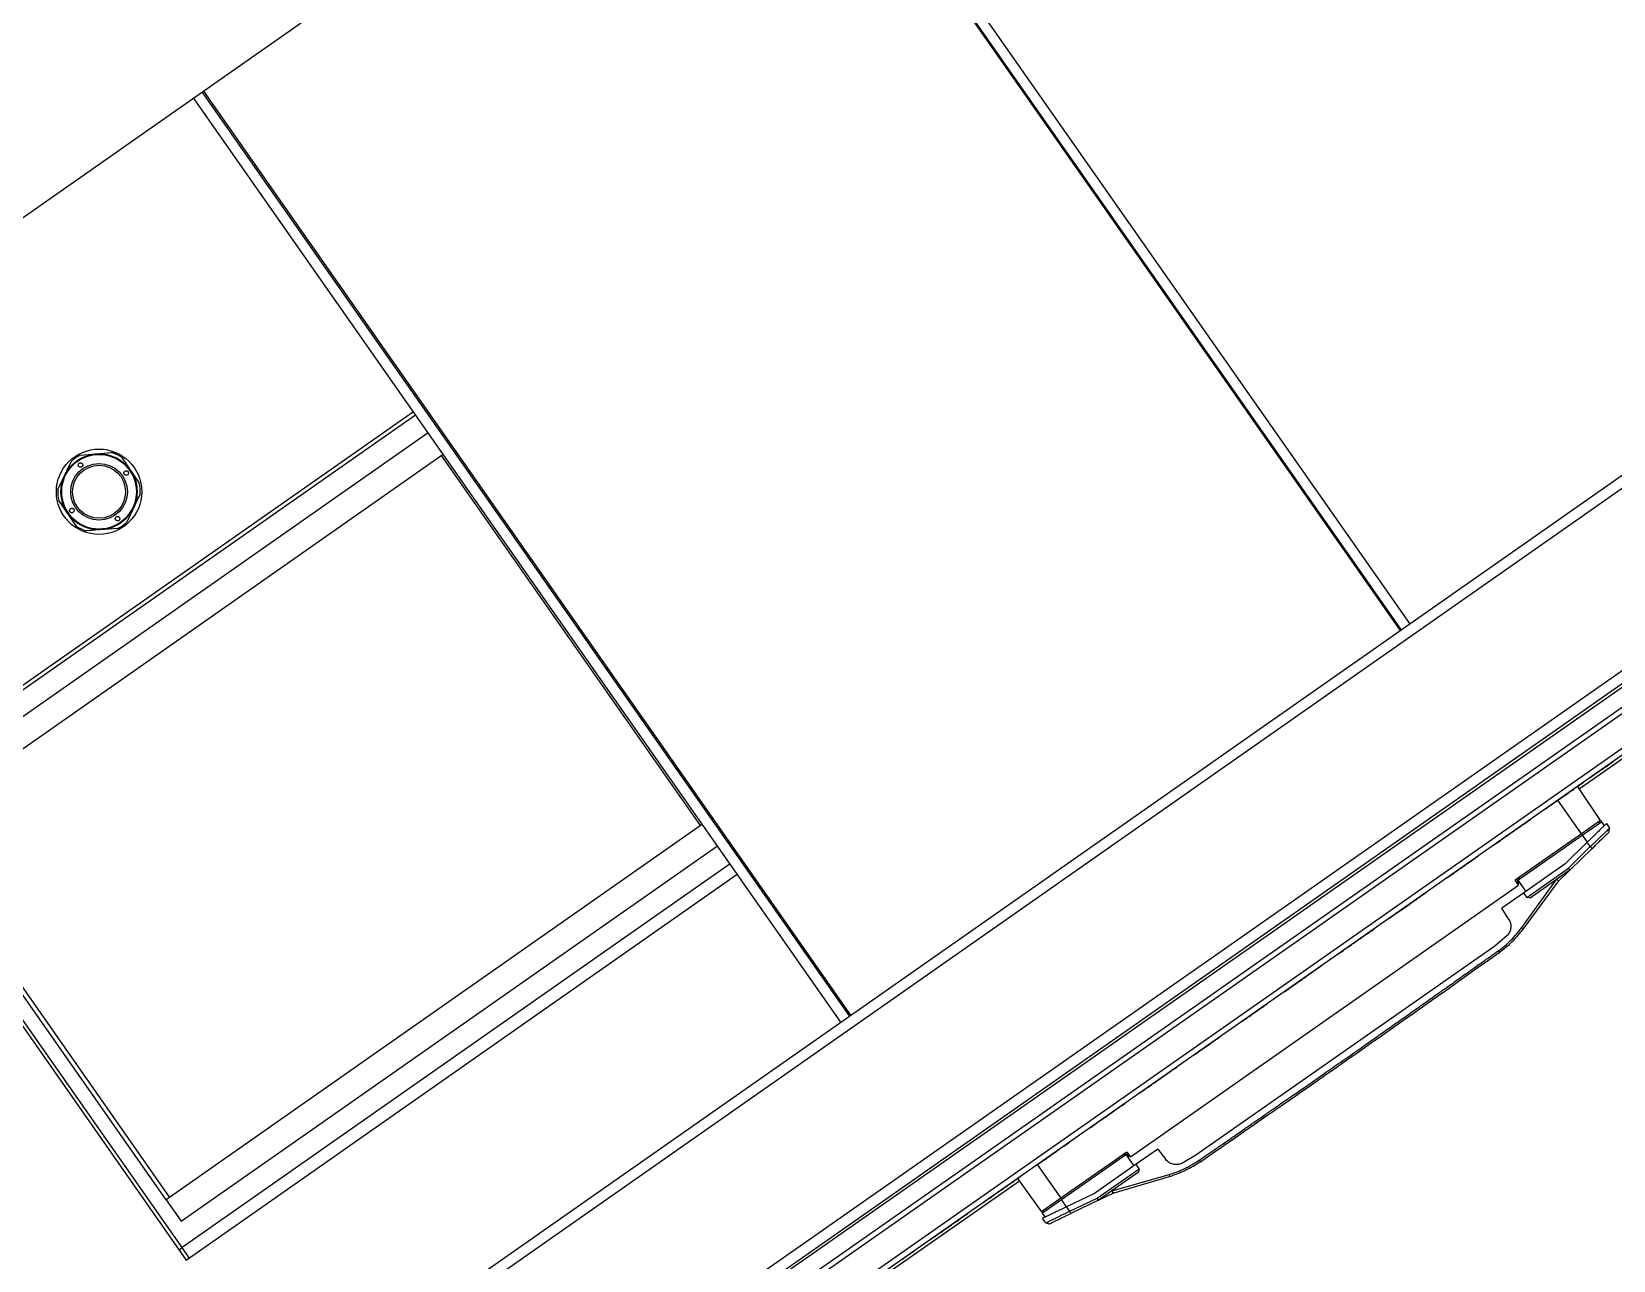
# Model space of a CAD drawing. Header units: millimetres. Extents: x 152904052 to 153933663, y 538271515 to 539240469.
# Drawn here: x 153353536 to 153354139, y 538946543 to 538947011 of the extents above; entities that cross this region are included whole.
import ezdxf

# ---------------------------------------------------------------- set-up
doc = ezdxf.new("R2010")
doc.units = ezdxf.units.MM
doc.layers.add('POWR', color=5, linetype='Continuous')

msp = doc.modelspace()

# ---------------------------------------------------------------- linework, layer by layer
at = {"layer": 'POWR', "color": 7}
for p, q in [((153353507.84, 538946393.29), (153355303.42, 538947650.57)), ((153353557.62, 538946358.81), (153355318.79, 538947592)), ((153353559.97, 538946355.45), (153355321.15, 538947588.64)), ((153353289.38, 538946769.78), (153354133.93, 538947361.14)), ((153354061.07, 538946785.68), (153353814.67, 538947137.59)), ((153353810.98, 538947135), (153354057.39, 538946783.1)), ((153354057.8, 538946783.38), (153353811.39, 538947135.29)), ((153353534.97, 538946417.3), (153354384.11, 538947011.87)), ((153353847.69, 538946636.26), (153353601.28, 538946988.17)), ((153353601.69, 538946988.46), (153353848.09, 538946636.55)), ((153353844.41, 538946633.97), (153353598, 538946985.87)), ((153353548.38, 538946338.36), (153354440.1, 538946962.75)), ((153353549.53, 538946336.73), (153354441.25, 538946961.11)), ((153354449.71, 538946953.74), (153353553.56, 538946326.24)), ((153354449.2, 538946950.81), (153353556.49, 538946325.73)), ((153354414.62, 538946952.42), (153353564.75, 538946357.33)), ((153354357.85, 538946885.31), (153354125.58, 538946722.68)), ((153353681.68, 538946866.36), (153353471.86, 538946719.44)), ((153353473.81, 538946719.1), (153353682.49, 538946865.21)), ((153353687.31, 538946858.33), (153353483.13, 538946715.37)), ((153353488.87, 538946707.18), (153353693.04, 538946850.14)), ((153353554.84, 538946849.85), (153353566.76, 538946850.81)), ((153353570.51, 538946849.04), (153353577.3, 538946839.19)), ((153353791, 538946708.76), (153353692.35, 538946849.65)), ((153353546.3, 538946836.7), (153353551.43, 538946847.5)), ((153353553.43, 538946822.73), (153353546.64, 538946832.57)), ((153353577.63, 538946835.06), (153353572.5, 538946824.26)), ((153353569.09, 538946821.91), (153353557.17, 538946820.95)), ((153354130.33, 538946727.42), (153354128.72, 538946726.29)), ((153354130.47, 538946727.52), (153354130.42, 538946727.6)), ((153354132.64, 538946729.03), (153354132.58, 538946729.11)), ((153354122.17, 538946721.7), (153354122.11, 538946721.78)), ((153354123.86, 538946722.89), (153354123.8, 538946722.97)), ((153354124.83, 538946723.56), (153354124.77, 538946723.64)), ((153354133.63, 538946710.73), (153354124.88, 538946723.72)), ((153354125.93, 538946724.33), (153354125.87, 538946724.42)), ((153354128.72, 538946726.29), (153354128.67, 538946726.37)), ((153353471.86, 538946719.44), (153353595.18, 538946543.32)), ((153353593.57, 538946548.06), (153353473.81, 538946719.1)), ((153354112.75, 538946715.1), (153354112.69, 538946715.19)), ((153354113.85, 538946715.88), (153354113.8, 538946715.96)), ((153354114.96, 538946716.65), (153354114.9, 538946716.73)), ((153354115.92, 538946717.33), (153354115.87, 538946717.41)), ((153354126.36, 538946705.64), (153354117.38, 538946718.47)), ((153354117.62, 538946718.51), (153354117.56, 538946718.6)), ((153354119.89, 538946720.11), (153354119.83, 538946720.19)), ((153353791.7, 538946709.25), (153353587.52, 538946566.28)), ((153354107.15, 538946711.18), (153354107.09, 538946711.26)), ((153354133.63, 538946710.73), (153354126.36, 538946705.64)), ((153354126.7, 538946705.15), (153354133.97, 538946710.24)), ((153354133.31, 538946709.78), (153354132.95, 538946710.26)), ((153354133.62, 538946710.73), (153354133.97, 538946710.24)), ((153354133.97, 538946710.24), (153354135.07, 538946708.71)), ((153354135.95, 538946709.57), (153354137.13, 538946707.76)), ((153353587.52, 538946566.28), (153353488.87, 538946707.18)), ((153353490.18, 538946708.1), (153353588.83, 538946567.2)), ((153354100.01, 538946706.18), (153354099.95, 538946706.26)), ((153354101.06, 538946706.92), (153354101, 538946707)), ((153354126.36, 538946705.64), (153354101.2, 538946688.02)), ((153354102.28, 538946707.77), (153354102.22, 538946707.85)), ((153354102.22, 538946688.01), (153354126.7, 538946705.15)), ((153354103.97, 538946708.96), (153354103.92, 538946709.04)), ((153354126.36, 538946705.64), (153354126.7, 538946705.15)), ((153354126.7, 538946705.15), (153354128.62, 538946702.41)), ((153354137.01, 538946706.41), (153354137.13, 538946707.76)), ((153354137.13, 538946707.76), (153354137.14, 538946707.77)), ((153353593.26, 538946558.09), (153353797.43, 538946701.06)), ((153354087.26, 538946697.26), (153354087.2, 538946697.34)), ((153354092.86, 538946701.18), (153354092.8, 538946701.26)), ((153354128.62, 538946702.41), (153354120.18, 538946694.18)), ((153354121.5, 538946692.59), (153354129.78, 538946700.75)), ((153354130.48, 538946700.04), (153354122.1, 538946691.86)), ((153354129.78, 538946700.75), (153354128.62, 538946702.41)), ((153354129.78, 538946700.75), (153354130.48, 538946700.04)), ((153353802.25, 538946694.17), (153353593.57, 538946548.06)), ((153354079.06, 538946691.52), (153354079, 538946691.6)), ((153354080.12, 538946692.26), (153354080.06, 538946692.34)), ((153354081.17, 538946693), (153354081.12, 538946693.08)), ((153354085.14, 538946695.77), (153354085.08, 538946695.85)), ((153354120.18, 538946694.18), (153354104.31, 538946683.07)), ((153354105.54, 538946681.41), (153354121.5, 538946692.59)), ((153354122.1, 538946691.86), (153354106.84, 538946681.18)), ((153354117.44, 538946687.31), (153354122.1, 538946691.86)), ((153354122.1, 538946691.86), (153354121.5, 538946692.59)), ((153353595.18, 538946543.32), (153353805, 538946690.24)), ((153353954.68, 538946582.57), (153354102.47, 538946686.06)), ((153354075.27, 538946688.86), (153354075.21, 538946688.94)), ((153354076.23, 538946689.54), (153354076.18, 538946689.62)), ((153354102.47, 538946686.06), (153354101.2, 538946688.02)), ((153354101.88, 538946687.89), (153354102.47, 538946688.3)), ((153354102.61, 538946686.76), (153354101.88, 538946687.89)), ((153354101.94, 538946687.81), (153354102.22, 538946688.01)), ((153354102.47, 538946688.3), (153354102.2, 538946688.72)), ((153354102.2, 538946686.48), (153354102.61, 538946686.76)), ((153354102.22, 538946688.01), (153354105.18, 538946683.68)), ((153354102.55, 538946688.97), (153354102.88, 538946688.47)), ((153354103.71, 538946669.97), (153354116.96, 538946688.27)), ((153354104.33, 538946669.51), (153354117.46, 538946687.25)), ((153354117.46, 538946687.83), (153354117.1, 538946688.36)), ((153354064.11, 538946681.05), (153354064.05, 538946681.13)), ((153354067.37, 538946683.33), (153354067.32, 538946683.41)), ((153354104.31, 538946683.07), (153354096.11, 538946677.33)), ((153354104.31, 538946683.07), (153354105.54, 538946681.41)), ((153354105.55, 538946681.41), (153354105.54, 538946681.41)), ((153354106.84, 538946681.18), (153354105.55, 538946681.41)), ((153354053.09, 538946673.33), (153354053.03, 538946673.41)), ((153354054.24, 538946674.14), (153354054.18, 538946674.22)), ((153354059.18, 538946677.59), (153354059.12, 538946677.67)), ((153354059.46, 538946677.79), (153354060.23, 538946678.33)), ((153354098.78, 538946673.05), (153354096.11, 538946677.33)), ((153354044.31, 538946667.19), (153354044.26, 538946667.27)), ((153354047.49, 538946669.41), (153354047.43, 538946669.49)), ((153354103.71, 538946669.97), (153354104.33, 538946669.51)), ((153354093.36, 538946662.9), (153353979.57, 538946583.23)), ((153354036.38, 538946661.63), (153354036.32, 538946661.71)), ((153354038.07, 538946662.81), (153354038.01, 538946662.9)), ((153354039.29, 538946663.67), (153354039.23, 538946663.75)), ((153354040.34, 538946664.41), (153354040.29, 538946664.49)), ((153354041.4, 538946665.15), (153354041.34, 538946665.23)), ((153354098.06, 538946666.85), (153354093.36, 538946662.9)), ((153354094.68, 538946661.02), (153354095.08, 538946660.45)), ((153354027.6, 538946655.48), (153354027.54, 538946655.56)), ((153354033.2, 538946659.4), (153354033.14, 538946659.49)), ((153354018.18, 538946648.89), (153354018.13, 538946648.97)), ((153354020.46, 538946650.48), (153354020.4, 538946650.56)), ((153354022.73, 538946652.07), (153354022.67, 538946652.15)), ((153354024.43, 538946653.26), (153354024.37, 538946653.34)), ((153354015.52, 538946647.03), (153354015.46, 538946647.11)), ((153354016.49, 538946647.7), (153354016.43, 538946647.78)), ((153354000.89, 538946636.78), (153354000.83, 538946636.86)), ((153354001.95, 538946637.52), (153354001.89, 538946637.6)), ((153354002.46, 538946637.88), (153354002.41, 538946637.96)), ((153354003.52, 538946638.62), (153354003.46, 538946638.7)), ((153354004.58, 538946639.36), (153354004.52, 538946639.44)), ((153354005.92, 538946640.3), (153354005.86, 538946640.38)), ((153354006.88, 538946640.98), (153354006.83, 538946641.06)), ((153353997.98, 538946634.74), (153353997.92, 538946634.82)), ((153353999.68, 538946635.93), (153353999.62, 538946636.01)), ((153353983.7, 538946624.74), (153353983.93, 538946624.9)), ((153353984.47, 538946625.28), (153353984.41, 538946625.36)), ((153353982.36, 538946623.8), (153353982.3, 538946623.89)), ((153353983.41, 538946624.54), (153353983.36, 538946624.62)), ((153353967.69, 538946613.53), (153353967.64, 538946613.62)), ((153353970.36, 538946615.4), (153353970.3, 538946615.48)), ((153353971.46, 538946616.17), (153353971.4, 538946616.25)), ((153353972.56, 538946616.94), (153353972.51, 538946617.03)), ((153353958.28, 538946606.94), (153353958.22, 538946607.02)), ((153353959.38, 538946607.71), (153353959.32, 538946607.8)), ((153353960.48, 538946608.49), (153353960.43, 538946608.57)), ((153353965.42, 538946611.94), (153353965.36, 538946612.03)), ((153353949.5, 538946600.8), (153353949.44, 538946600.88)), ((153353950.47, 538946601.47), (153353950.41, 538946601.56)), ((153353941.56, 538946595.24), (153353941.51, 538946595.32)), ((153353944.48, 538946597.28), (153353944.42, 538946597.36)), ((153353947.81, 538946599.61), (153353947.75, 538946599.69)), ((153353924.59, 538946583.35), (153353924.53, 538946583.44)), ((153353925.65, 538946584.09), (153353925.59, 538946584.18)), ((153353927.66, 538946585.5), (153353927.6, 538946585.59)), ((153353953.27, 538946584.44), (153353928.12, 538946566.84)), ((153353928.47, 538946566.34), (153353952.92, 538946583.46)), ((153353951.91, 538946583.49), (153353952.27, 538946583.01)), ((153353952.27, 538946583.75), (153353952.58, 538946583.35)), ((153353952.58, 538946583.35), (153353953.16, 538946583.76)), ((153353952.92, 538946583.46), (153353953.23, 538946583.68)), ((153353952.92, 538946583.46), (153353955.98, 538946579.2)), ((153353953.16, 538946583.76), (153353953.97, 538946582.69)), ((153353953.27, 538946584.44), (153353954.68, 538946582.57)), ((153353953.97, 538946582.69), (153353954.38, 538946582.97)), ((153353965.05, 538946585.56), (153353956.86, 538946579.82)), ((153353965.05, 538946585.56), (153353968.15, 538946581.59)), ((153353979.57, 538946583.23), (153353974.23, 538946580.15)), ((153353918.5, 538946579.09), (153353918.45, 538946579.17)), ((153353919.14, 538946579.66), (153353928.12, 538946566.84)), ((153353923.12, 538946582.32), (153353923.06, 538946582.4)), ((153353956.86, 538946579.82), (153353941.01, 538946568.72)), ((153353942.05, 538946566.93), (153353957.99, 538946578.09)), ((153353957.76, 538946576.79), (153353942.53, 538946566.12)), ((153353957.99, 538946578.09), (153353956.86, 538946579.82)), ((153353957.99, 538946578.09), (153353957.76, 538946576.79)), ((153353980.89, 538946581.35), (153353981.29, 538946580.77)), ((153353912.38, 538946573.4), (153353850.62, 538946530.15)), ((153353907.95, 538946571.7), (153353907.89, 538946571.78)), ((153353910.79, 538946573.69), (153353910.73, 538946573.77)), ((153353911.65, 538946574.41), (153353920.85, 538946561.74)), ((153353947.66, 538946569.72), (153353969.39, 538946575.92)), ((153353948.45, 538946568.91), (153353969.61, 538946575.18)), ((153353969.39, 538946575.92), (153353969.61, 538946575.18)), ((153353587.52, 538946566.28), (153353593.26, 538946558.09)), ((153353898.62, 538946565.17), (153353898.56, 538946565.25)), ((153353900.73, 538946566.65), (153353900.67, 538946566.73)), ((153353902.33, 538946567.77), (153353902.27, 538946567.85)), ((153353903.56, 538946568.63), (153353903.51, 538946568.71)), ((153353904.62, 538946569.37), (153353904.56, 538946569.45)), ((153353905.68, 538946570.11), (153353905.62, 538946570.19)), ((153353928.12, 538946566.84), (153353920.85, 538946561.74)), ((153353921.2, 538946561.25), (153353928.47, 538946566.34)), ((153353928.47, 538946566.34), (153353928.12, 538946566.84)), ((153353930.38, 538946563.61), (153353928.47, 538946566.34)), ((153353941.01, 538946568.72), (153353930.38, 538946563.61)), ((153353931.55, 538946561.94), (153353942.05, 538946566.93)), ((153353942.53, 538946566.12), (153353931.98, 538946561.05)), ((153353942.53, 538946566.12), (153353942.05, 538946566.93)), ((153353942.53, 538946566.12), (153353948.4, 538946568.95)), ((153353947.53, 538946569.63), (153353947.9, 538946569.1)), ((153353893.02, 538946561.25), (153353892.96, 538946561.33)), ((153353921.2, 538946561.25), (153353920.86, 538946561.75)), ((153353922.45, 538946557.44), (153353921.15, 538946559.16)), ((153353922.26, 538946559.7), (153353921.2, 538946561.25)), ((153353921.53, 538946562.22), (153353921.86, 538946561.71)), ((153353931.55, 538946561.94), (153353930.38, 538946563.61)), ((153353931.98, 538946561.05), (153353931.55, 538946561.94)), ((153353885.87, 538946556.24), (153353885.81, 538946556.33)), ((153353922.44, 538946557.44), (153353923.76, 538946557.09)), ((153353592.42, 538946547.25), (153353593.57, 538946548.06)), ((153353596.32, 538946544.12), (153353593.57, 538946548.06)), ((153353872.02, 538946546.55), (153353871.97, 538946546.63)), ((153353878.73, 538946551.24), (153353878.67, 538946551.32)), ((153353870.92, 538946545.77), (153353870.86, 538946545.86))]:
    msp.add_line(p, q, dxfattribs=at)
for radius in [16.25, 14.5, 14.21, 10.79, 10.09]:
    msp.add_circle((153353561.97, 538946835.88), radius, dxfattribs=at)
for start, end in [(117.0092, 132.18946), (57.0092, 72.18946), (177.00919, 192.18945), (357.00919, 12.18945), (297.0092, 312.18946), (237.0092, 252.18946)]:
    msp.add_arc((153353561.97, 538946835.88), 15.68, start, end, dxfattribs=at)
for points, knots in [([(153353554.93, 538946845.24), (153353555, 538946845.25), (153353555.15, 538946845.26), (153353555.37, 538946845.37), (153353555.54, 538946845.51), (153353555.68, 538946845.7), (153353555.78, 538946845.94), (153353555.79, 538946846.26), (153353555.66, 538946846.58), (153353555.39, 538946846.82), (153353555.09, 538946846.94), (153353554.82, 538946846.96), (153353554.58, 538946846.9), (153353554.39, 538946846.79), (153353554.24, 538946846.63), (153353554.13, 538946846.44), (153353554.06, 538946846.16), (153353554.09, 538946845.83), (153353554.26, 538946845.51), (153353554.54, 538946845.28), (153353554.81, 538946845.25), (153353554.93, 538946845.24)], [0, 0, 0, 0, 0.037655, 0.075529, 0.109622, 0.142408, 0.18759, 0.24856, 0.329431, 0.41155, 0.474655, 0.51947, 0.554483, 0.589706, 0.620506, 0.652427, 0.702904, 0.774298, 0.847915, 0.935622, 1, 1, 1, 1]), ([(153353571.93, 538946842.24), (153353572.02, 538946842.2), (153353572.23, 538946842.12), (153353572.57, 538946842.16), (153353572.9, 538946842.34), (153353573.11, 538946842.65), (153353573.19, 538946842.97), (153353573.17, 538946843.22), (153353573.09, 538946843.44), (153353572.96, 538946843.61), (153353572.79, 538946843.76), (153353572.55, 538946843.86), (153353572.22, 538946843.89), (153353571.87, 538946843.79), (153353571.59, 538946843.56), (153353571.45, 538946843.27), (153353571.43, 538946842.99), (153353571.48, 538946842.74), (153353571.6, 538946842.52), (153353571.75, 538946842.34), (153353571.87, 538946842.27), (153353571.93, 538946842.24)], [0, 0, 0, 0, 0.05223, 0.119215, 0.204465, 0.290365, 0.343284, 0.383581, 0.41619, 0.448914, 0.479354, 0.521401, 0.580352, 0.661164, 0.743398, 0.808383, 0.85627, 0.894279, 0.932508, 0.965841, 1, 1, 1, 1]), ([(153353551.27, 538946827.95), (153353551.39, 538946827.92), (153353551.66, 538946827.85), (153353552.02, 538946827.95), (153353552.31, 538946828.16), (153353552.47, 538946828.45), (153353552.51, 538946828.73), (153353552.46, 538946828.99), (153353552.35, 538946829.22), (153353552.2, 538946829.4), (153353552.01, 538946829.54), (153353551.75, 538946829.63), (153353551.43, 538946829.62), (153353551.1, 538946829.47), (153353550.86, 538946829.19), (153353550.76, 538946828.88), (153353550.75, 538946828.61), (153353550.82, 538946828.38), (153353550.94, 538946828.19), (153353551.09, 538946828.04), (153353551.21, 538946827.98), (153353551.27, 538946827.95)], [0, 0, 0, 0, 0.067266, 0.145648, 0.22596, 0.294547, 0.344366, 0.383525, 0.422939, 0.456712, 0.489705, 0.536113, 0.598963, 0.681449, 0.764993, 0.824624, 0.867907, 0.902042, 0.936356, 0.966948, 1, 1, 1, 1]), ([(153353569.16, 538946824.82), (153353569.23, 538946824.84), (153353569.36, 538946824.87), (153353569.55, 538946824.98), (153353569.69, 538946825.13), (153353569.81, 538946825.32), (153353569.88, 538946825.6), (153353569.84, 538946825.93), (153353569.68, 538946826.25), (153353569.41, 538946826.46), (153353569.1, 538946826.53), (153353568.85, 538946826.51), (153353568.63, 538946826.43), (153353568.44, 538946826.3), (153353568.3, 538946826.14), (153353568.18, 538946825.93), (153353568.13, 538946825.65), (153353568.2, 538946825.33), (153353568.41, 538946825.03), (153353568.71, 538946824.85), (153353568.99, 538946824.8), (153353569.13, 538946824.82), (153353569.16, 538946824.82)], [0, 0, 0, 0, 0.032752, 0.06566, 0.096359, 0.128239, 0.178564, 0.249759, 0.323184, 0.410832, 0.464034, 0.505856, 0.540618, 0.575489, 0.608047, 0.643003, 0.696435, 0.769015, 0.843405, 0.93108, 0.98189, 1, 1, 1, 1]), ([(153354132.35, 538946728.83), (153354132.32, 538946728.8), (153354131.62, 538946728.32), (153354131.03, 538946727.91), (153354130.47, 538946727.52)], [0, 0, 0, 0, 0.048777, 1, 1, 1, 1]), ([(153354132.64, 538946729.03), (153354132.7, 538946729.08), (153354132.83, 538946729.17), (153354133.79, 538946729.83), (153354135.18, 538946730.81), (153354136.52, 538946731.75), (153354137.23, 538946732.25)], [0, 0, 0, 0, 0.237578, 0.480312, 0.725416, 1, 1, 1, 1]), ([(153354137.52, 538946732.45), (153354137.52, 538946732.45), (153354137.5, 538946732.44), (153354137.72, 538946732.59), (153354138.15, 538946732.89), (153354138.44, 538946733.09)], [0, 0, 0, 0, 0.045957, 0.380717, 1, 1, 1, 1]), ([(153354119.89, 538946720.11), (153354120.12, 538946720.26), (153354120.54, 538946720.56), (153354121.16, 538946721), (153354121.7, 538946721.37), (153354122.1, 538946721.65), (153354122.14, 538946721.68), (153354122.17, 538946721.7)], [0, 0, 0, 0, 0.202913, 0.383199, 0.554361, 0.762887, 1, 1, 1, 1]), ([(153354122.45, 538946721.9), (153354122.62, 538946722.02), (153354123.15, 538946722.39), (153354123.73, 538946722.8), (153354123.82, 538946722.85), (153354123.86, 538946722.89)], [0, 0, 0, 0, 0.183599, 0.565707, 1, 1, 1, 1]), ([(153354124.15, 538946723.09), (153354124.29, 538946723.18), (153354124.77, 538946723.52), (153354124.8, 538946723.55), (153354124.83, 538946723.56)], [0, 0, 0, 0, 0.284179, 1, 1, 1, 1]), ([(153354125.11, 538946723.76), (153354125.28, 538946723.88), (153354125.86, 538946724.29), (153354125.9, 538946724.32), (153354125.93, 538946724.33)], [0, 0, 0, 0, 0.277356, 1, 1, 1, 1]), ([(153354126.22, 538946724.54), (153354126.35, 538946724.63), (153354126.98, 538946725.07), (153354127.01, 538946725.09), (153354127.03, 538946725.11)], [0, 0, 0, 0, 0.215897, 1, 1, 1, 1]), ([(153354112.75, 538946715.1), (153354112.8, 538946715.14), (153354112.87, 538946715.19), (153354113.38, 538946715.55), (153354113.57, 538946715.68)], [0, 0, 0, 0, 0.634938, 1, 1, 1, 1]), ([(153354113.85, 538946715.88), (153354113.9, 538946715.91), (153354113.98, 538946715.96), (153354114.46, 538946716.3), (153354114.67, 538946716.45)], [0, 0, 0, 0, 0.572496, 1, 1, 1, 1]), ([(153354114.96, 538946716.65), (153354115.01, 538946716.68), (153354115.06, 538946716.72), (153354115.57, 538946717.08), (153354115.64, 538946717.13)], [0, 0, 0, 0, 0.8643325, 1, 1, 1, 1]), ([(153354115.92, 538946717.33), (153354116, 538946717.38), (153354116.16, 538946717.49), (153354116.94, 538946718.04), (153354117.33, 538946718.31)], [0, 0, 0, 0, 0.497834, 1, 1, 1, 1]), ([(153354117.62, 538946718.51), (153354117.67, 538946718.55), (153354117.76, 538946718.62), (153354118.36, 538946719.03), (153354119.07, 538946719.53), (153354119.62, 538946719.92), (153354119.89, 538946720.11)], [0, 0, 0, 0, 0.276401, 0.561438, 0.784102, 1, 1, 1, 1]), ([(153354104.26, 538946709.16), (153354104.7, 538946709.47), (153354105.56, 538946710.07), (153354106.46, 538946710.7), (153354107.05, 538946711.11), (153354107.11, 538946711.16), (153354107.15, 538946711.18)], [0, 0, 0, 0, 0.237375, 0.4707184, 0.7212299, 1, 1, 1, 1]), ([(153354135.95, 538946709.57), (153354135.93, 538946709.54), (153354135.88, 538946709.49), (153354135.47, 538946709.09), (153354134.92, 538946708.56), (153354134.33, 538946707.98), (153354133.67, 538946707.34), (153354132.9, 538946706.59), (153354132.04, 538946705.75), (153354131.29, 538946705.02), (153354130.47, 538946704.22), (153354129.57, 538946703.34), (153354128.95, 538946702.74), (153354128.62, 538946702.41)], [0, 0, 0, 0, 0.118491, 0.238367, 0.364984, 0.430625, 0.497778, 0.620912, 0.687934, 0.758541, 0.837928, 0.912403, 1, 1, 1, 1]), ([(153354092.86, 538946701.18), (153354092.93, 538946701.22), (153354093.06, 538946701.32), (153354094.04, 538946702), (153354094.93, 538946702.63), (153354095.64, 538946703.13), (153354095.75, 538946703.2)], [0, 0, 0, 0, 0.306251, 0.622814, 0.944665, 1, 1, 1, 1]), ([(153354096.04, 538946703.4), (153354096.11, 538946703.46), (153354096.27, 538946703.57), (153354097.06, 538946704.12), (153354097.46, 538946704.4)], [0, 0, 0, 0, 0.4932988, 1, 1, 1, 1]), ([(153354097.75, 538946704.6), (153354097.75, 538946704.6), (153354097.73, 538946704.59), (153354097.95, 538946704.74), (153354098.39, 538946705.05), (153354098.67, 538946705.25)], [0, 0, 0, 0, 0.044923, 0.373686, 1, 1, 1, 1]), ([(153354098.97, 538946705.45), (153354098.96, 538946705.45), (153354098.94, 538946705.43), (153354099.05, 538946705.51), (153354099.37, 538946705.73), (153354099.79, 538946706.03), (153354100.01, 538946706.18)], [0, 0, 0, 0, 0.1264207, 0.2992515, 0.6543726, 1, 1, 1, 1]), ([(153354100.01, 538946706.18), (153354100.11, 538946706.25), (153354100.3, 538946706.39), (153354100.59, 538946706.59), (153354100.81, 538946706.75), (153354100.96, 538946706.85), (153354101.05, 538946706.91), (153354101.06, 538946706.92), (153354101.06, 538946706.92)], [0, 0, 0, 0, 0.204711, 0.38487, 0.554553, 0.690728, 0.836997, 1, 1, 1, 1]), ([(153354101.35, 538946707.12), (153354101.49, 538946707.22), (153354101.77, 538946707.42), (153354102.06, 538946707.62), (153354102.25, 538946707.75), (153354102.27, 538946707.76), (153354102.28, 538946707.77)], [0, 0, 0, 0, 0.242502, 0.474113, 0.722865, 1, 1, 1, 1]), ([(153354102.56, 538946707.97), (153354102.74, 538946708.09), (153354103.15, 538946708.38), (153354103.59, 538946708.69), (153354103.92, 538946708.92), (153354103.96, 538946708.95), (153354103.97, 538946708.96)], [0, 0, 0, 0, 0.182385, 0.432429, 0.700949, 1, 1, 1, 1]), ([(153354129.78, 538946700.75), (153354130.15, 538946701.09), (153354130.79, 538946701.71), (153354131.73, 538946702.61), (153354132.77, 538946703.6), (153354133.89, 538946704.67), (153354135.02, 538946705.74), (153354135.93, 538946706.61), (153354136.61, 538946707.26), (153354137.05, 538946707.68), (153354137.11, 538946707.74), (153354137.13, 538946707.76)], [0, 0, 0, 0, 0.094498, 0.169611, 0.250043, 0.381289, 0.499753, 0.627633, 0.749636, 0.875638, 1, 1, 1, 1]), ([(153354130.48, 538946700.04), (153354130.91, 538946700.45), (153354131.76, 538946701.29), (153354132.99, 538946702.49), (153354134.13, 538946703.6), (153354135.12, 538946704.57), (153354135.94, 538946705.37), (153354136.55, 538946705.96), (153354136.93, 538946706.33), (153354136.98, 538946706.38), (153354137.01, 538946706.41)], [0, 0, 0, 0, 0.12586, 0.251495, 0.376954, 0.502116, 0.626956, 0.751498, 0.875811, 1, 1, 1, 1]), ([(153354085.42, 538946695.97), (153354085.49, 538946696.02), (153354085.96, 538946696.35), (153354086.56, 538946696.76), (153354087.17, 538946697.19), (153354087.23, 538946697.23), (153354087.26, 538946697.26)], [0, 0, 0, 0, 0.044957, 0.335913, 0.649338, 1, 1, 1, 1]), ([(153354076.23, 538946689.54), (153354076.32, 538946689.6), (153354076.5, 538946689.72), (153354077.49, 538946690.41), (153354078.39, 538946691.05), (153354078.78, 538946691.32)], [0, 0, 0, 0, 0.354229, 0.723999, 1, 1, 1, 1]), ([(153354079.06, 538946691.52), (153354079.08, 538946691.53), (153354079.13, 538946691.56), (153354079.4, 538946691.76), (153354079.73, 538946691.99), (153354079.99, 538946692.17), (153354080.12, 538946692.26)], [0, 0, 0, 0, 0.273988, 0.559855, 0.783808, 1, 1, 1, 1]), ([(153354080.12, 538946692.26), (153354080.22, 538946692.33), (153354080.42, 538946692.46), (153354080.71, 538946692.67), (153354080.93, 538946692.82), (153354081.07, 538946692.92), (153354081.16, 538946692.99), (153354081.17, 538946692.99), (153354081.17, 538946693)], [0, 0, 0, 0, 0.2063663, 0.3866739, 0.5554654, 0.6908165, 0.8366645, 1, 1, 1, 1]), ([(153354081.46, 538946693.2), (153354081.79, 538946693.42), (153354082.44, 538946693.88), (153354083.24, 538946694.45), (153354083.79, 538946694.83), (153354084.12, 538946695.06), (153354084.15, 538946695.08), (153354084.17, 538946695.09)], [0, 0, 0, 0, 0.2126007, 0.4293058, 0.6031202, 0.7903816, 1, 1, 1, 1]), ([(153354084.46, 538946695.29), (153354084.51, 538946695.33), (153354084.79, 538946695.53), (153354085.06, 538946695.71), (153354085.11, 538946695.75), (153354085.14, 538946695.77)], [0, 0, 0, 0, 0.098437, 0.523854, 1, 1, 1, 1]), ([(153354075.27, 538946688.86), (153354075.32, 538946688.89), (153354075.38, 538946688.94), (153354075.88, 538946689.29), (153354075.95, 538946689.33)], [0, 0, 0, 0, 0.862976, 1, 1, 1, 1]), ([(153354117.46, 538946687.83), (153354117.49, 538946687.8), (153354117.53, 538946687.72), (153354117.56, 538946687.6), (153354117.55, 538946687.49), (153354117.53, 538946687.4), (153354117.5, 538946687.32), (153354117.47, 538946687.27), (153354117.46, 538946687.25)], [0, 0, 0, 0, 0.250168, 0.499009, 0.638928, 0.768569, 0.888512, 1, 1, 1, 1]), ([(153354059.18, 538946677.59), (153354059.66, 538946677.93), (153354060.56, 538946678.56), (153354061.92, 538946679.52), (153354062.96, 538946680.24), (153354063.64, 538946680.72), (153354064.04, 538946681), (153354064.09, 538946681.03), (153354064.11, 538946681.05)], [0, 0, 0, 0, 0.207832, 0.388259, 0.556273, 0.690918, 0.836404, 1, 1, 1, 1]), ([(153354064.4, 538946681.25), (153354064.87, 538946681.58), (153354065.76, 538946682.21), (153354066.69, 538946682.85), (153354067.28, 538946683.26), (153354067.34, 538946683.31), (153354067.37, 538946683.33)], [0, 0, 0, 0, 0.249098, 0.477012, 0.723238, 1, 1, 1, 1]), ([(153354053.09, 538946673.33), (153354053.14, 538946673.37), (153354053.22, 538946673.42), (153354053.75, 538946673.79), (153354053.95, 538946673.93)], [0, 0, 0, 0, 0.610687, 1, 1, 1, 1]), ([(153354054.24, 538946674.14), (153354054.34, 538946674.21), (153354054.56, 538946674.36), (153354055.84, 538946675.26), (153354057.38, 538946676.34), (153354058.58, 538946677.18), (153354059.18, 538946677.59)], [0, 0, 0, 0, 0.272986, 0.559252, 0.783732, 1, 1, 1, 1]), ([(153354098.78, 538946673.05), (153354099.03, 538946672.56), (153354099.54, 538946671.55), (153354099.6, 538946669.81), (153354099.13, 538946668.14), (153354098.41, 538946667.27), (153354098.06, 538946666.85)], [0, 0, 0, 0, 0.242816, 0.500096, 0.757276, 1, 1, 1, 1]), ([(153354042.9, 538946666.2), (153354043.08, 538946666.32), (153354043.48, 538946666.61), (153354043.93, 538946666.92), (153354044.26, 538946667.15), (153354044.3, 538946667.17), (153354044.31, 538946667.19)], [0, 0, 0, 0, 0.18119, 0.428972, 0.69727, 1, 1, 1, 1]), ([(153354044.6, 538946667.39), (153354045.04, 538946667.69), (153354045.9, 538946668.3), (153354046.8, 538946668.93), (153354047.39, 538946669.34), (153354047.45, 538946669.38), (153354047.49, 538946669.41)], [0, 0, 0, 0, 0.2359323, 0.4671938, 0.7175781, 1, 1, 1, 1]), ([(153354094.68, 538946661.02), (153354096.37, 538946662.33), (153354099.75, 538946664.94), (153354102.39, 538946668.29), (153354103.71, 538946669.97)], [0, 0, 0, 0, 0.499894, 1, 1, 1, 1]), ([(153354095.08, 538946660.45), (153354096.81, 538946661.78), (153354100.25, 538946664.43), (153354102.97, 538946667.82), (153354104.33, 538946669.51)], [0, 0, 0, 0, 0.500331, 1, 1, 1, 1]), ([(153353980.89, 538946581.35), (153353981.73, 538946581.93), (153353983.58, 538946583.22), (153353986.61, 538946585.31), (153353990.13, 538946587.75), (153353994.09, 538946590.49), (153353998.15, 538946593.3), (153354001.63, 538946595.71), (153354004.35, 538946597.59), (153354006.37, 538946599), (153354008.24, 538946600.29), (153354010.29, 538946601.71), (153354012.6, 538946603.31), (153354015.12, 538946605.06), (153354019.23, 538946607.91), (153354024.73, 538946611.74), (153354031.46, 538946616.43), (153354037.78, 538946620.85), (153354043.32, 538946624.73), (153354048.36, 538946628.28), (153354053, 538946631.55), (153354057.9, 538946635), (153354062.77, 538946638.44), (153354067.33, 538946641.67), (153354071.46, 538946644.59), (153354075.58, 538946647.5), (153354079.91, 538946650.57), (153354084.28, 538946653.67), (153354088.28, 538946656.5), (153354091.68, 538946658.9), (153354093.74, 538946660.36), (153354094.68, 538946661.02)], [0, 0, 0, 0, 0.022162, 0.048671, 0.079525, 0.114725, 0.152566, 0.186199, 0.206135, 0.223888, 0.239456, 0.255204, 0.277863, 0.299996, 0.321605, 0.385751, 0.444772, 0.498668, 0.5523, 0.590899, 0.631777, 0.674934, 0.720368, 0.760605, 0.795522, 0.829609, 0.869551, 0.910124, 0.945364, 0.975323, 1, 1, 1, 1]), ([(153354033.2, 538946659.4), (153354033.27, 538946659.45), (153354033.4, 538946659.54), (153354034.38, 538946660.23), (153354035.27, 538946660.86), (153354035.98, 538946661.35), (153354036.09, 538946661.43)], [0, 0, 0, 0, 0.303406, 0.620164, 0.94416, 1, 1, 1, 1]), ([(153354036.38, 538946661.63), (153354036.46, 538946661.68), (153354036.62, 538946661.8), (153354037.39, 538946662.34), (153354037.78, 538946662.61)], [0, 0, 0, 0, 0.493069, 1, 1, 1, 1]), ([(153354038.07, 538946662.81), (153354038.12, 538946662.85), (153354038.23, 538946662.93), (153354038.64, 538946663.21), (153354038.96, 538946663.44), (153354039, 538946663.47)], [0, 0, 0, 0, 0.457282, 0.938061, 1, 1, 1, 1]), ([(153354039.29, 538946663.67), (153354039.31, 538946663.68), (153354039.36, 538946663.71), (153354039.63, 538946663.91), (153354039.96, 538946664.14), (153354040.22, 538946664.32), (153354040.34, 538946664.41)], [0, 0, 0, 0, 0.27242, 0.558775, 0.783543, 1, 1, 1, 1]), ([(153354040.34, 538946664.41), (153354040.45, 538946664.48), (153354040.64, 538946664.61), (153354040.93, 538946664.82), (153354041.15, 538946664.97), (153354041.3, 538946665.08), (153354041.39, 538946665.14), (153354041.4, 538946665.14), (153354041.4, 538946665.15)], [0, 0, 0, 0, 0.208924, 0.389522, 0.556961, 0.691018, 0.836181, 1, 1, 1, 1]), ([(153354041.69, 538946665.35), (153354041.83, 538946665.45), (153354042.11, 538946665.64), (153354042.4, 538946665.85), (153354042.59, 538946665.98), (153354042.61, 538946665.99), (153354042.62, 538946666)], [0, 0, 0, 0, 0.2410272, 0.4706926, 0.7193769, 1, 1, 1, 1]), ([(153353981.29, 538946580.77), (153354000.33, 538946593.94), (153354038.41, 538946620.28), (153354076.19, 538946647.06), (153354095.08, 538946660.45)], [0, 0, 0, 0, 0.500001, 1, 1, 1, 1]), ([(153354025.68, 538946654.14), (153354025.77, 538946654.2), (153354026.28, 538946654.56), (153354026.9, 538946654.99), (153354027.51, 538946655.42), (153354027.57, 538946655.46), (153354027.6, 538946655.48)], [0, 0, 0, 0, 0.063353, 0.346327, 0.653134, 1, 1, 1, 1]), ([(153354018.18, 538946648.89), (153354018.23, 538946648.92), (153354018.33, 538946648.99), (153354018.92, 538946649.41), (153354019.63, 538946649.9), (153354020.19, 538946650.29), (153354020.46, 538946650.48)], [0, 0, 0, 0, 0.272029, 0.558519, 0.783492, 1, 1, 1, 1]), ([(153354020.46, 538946650.48), (153354020.68, 538946650.64), (153354021.09, 538946650.93), (153354021.72, 538946651.37), (153354022.2, 538946651.7), (153354022.51, 538946651.92), (153354022.7, 538946652.05), (153354022.72, 538946652.07), (153354022.73, 538946652.07)], [0, 0, 0, 0, 0.209598, 0.390269, 0.557355, 0.691078, 0.836066, 1, 1, 1, 1]), ([(153354023.02, 538946652.27), (153354023.19, 538946652.39), (153354023.6, 538946652.68), (153354024.04, 538946652.99), (153354024.37, 538946653.22), (153354024.41, 538946653.25), (153354024.43, 538946653.26)], [0, 0, 0, 0, 0.1810154, 0.4284383, 0.6966954, 1, 1, 1, 1]), ([(153354024.71, 538946653.46), (153354024.77, 538946653.5), (153354025.05, 538946653.69), (153354025.31, 538946653.88), (153354025.37, 538946653.92), (153354025.39, 538946653.94)], [0, 0, 0, 0, 0.097374, 0.521011, 1, 1, 1, 1]), ([(153354013.38, 538946645.53), (153354013.37, 538946645.52), (153354013.29, 538946645.46), (153354013.86, 538946645.86), (153354014.53, 538946646.33), (153354015.14, 538946646.76), (153354015.24, 538946646.82)], [0, 0, 0, 0, 0.1049932, 0.5044228, 0.9197531, 1, 1, 1, 1]), ([(153354015.52, 538946647.03), (153354015.57, 538946647.06), (153354015.64, 538946647.11), (153354016.13, 538946647.45), (153354016.2, 538946647.5)], [0, 0, 0, 0, 0.861918, 1, 1, 1, 1]), ([(153354016.49, 538946647.7), (153354016.57, 538946647.76), (153354016.73, 538946647.87), (153354017.51, 538946648.41), (153354017.9, 538946648.69)], [0, 0, 0, 0, 0.492689, 1, 1, 1, 1]), ([(153354000.89, 538946636.78), (153354000.91, 538946636.8), (153354000.96, 538946636.83), (153354001.24, 538946637.02), (153354001.56, 538946637.25), (153354001.82, 538946637.43), (153354001.95, 538946637.52)], [0, 0, 0, 0, 0.271794, 0.55833, 0.783422, 1, 1, 1, 1]), ([(153354001.41, 538946637.14), (153354001.43, 538946637.16), (153354001.48, 538946637.19), (153354001.75, 538946637.38), (153354002.08, 538946637.61), (153354002.34, 538946637.79), (153354002.46, 538946637.88)], [0, 0, 0, 0, 0.2716415, 0.5582104, 0.783372, 1, 1, 1, 1]), ([(153354001.95, 538946637.52), (153354002.05, 538946637.59), (153354002.24, 538946637.73), (153354002.54, 538946637.93), (153354002.76, 538946638.09), (153354002.9, 538946638.19), (153354002.99, 538946638.25), (153354003, 538946638.26), (153354003, 538946638.26)], [0, 0, 0, 0, 0.209996, 0.390717, 0.557582, 0.691089, 0.835966, 1, 1, 1, 1]), ([(153354002.46, 538946637.88), (153354002.49, 538946637.9), (153354002.53, 538946637.93), (153354002.81, 538946638.12), (153354003.14, 538946638.35), (153354003.39, 538946638.53), (153354003.52, 538946638.62)], [0, 0, 0, 0, 0.271839, 0.558408, 0.7835, 1, 1, 1, 1]), ([(153354003.52, 538946638.62), (153354003.62, 538946638.69), (153354003.81, 538946638.83), (153354004.11, 538946639.03), (153354004.33, 538946639.19), (153354004.48, 538946639.29), (153354004.56, 538946639.35), (153354004.57, 538946639.36), (153354004.58, 538946639.36)], [0, 0, 0, 0, 0.2099427, 0.3906587, 0.5575562, 0.6910955, 0.8359867, 1, 1, 1, 1]), ([(153354003.81, 538946638.82), (153354003.87, 538946638.86), (153354004.04, 538946638.98), (153354004.19, 538946639.09), (153354004.21, 538946639.1), (153354004.22, 538946639.11)], [0, 0, 0, 0, 0.208995, 0.579952, 1, 1, 1, 1]), ([(153354004.86, 538946639.56), (153354004.91, 538946639.59), (153354005.19, 538946639.79), (153354005.53, 538946640.03), (153354005.87, 538946640.26), (153354005.9, 538946640.29), (153354005.92, 538946640.3)], [0, 0, 0, 0, 0.058498, 0.342571, 0.650874, 1, 1, 1, 1]), ([(153354006.2, 538946640.5), (153354006.26, 538946640.54), (153354006.54, 538946640.73), (153354006.8, 538946640.92), (153354006.86, 538946640.96), (153354006.88, 538946640.98)], [0, 0, 0, 0, 0.0972127, 0.5205658, 1, 1, 1, 1]), ([(153353997.06, 538946634.1), (153353997.05, 538946634.09), (153353997, 538946634.06), (153353997.22, 538946634.21), (153353997.59, 538946634.47), (153353997.69, 538946634.54)], [0, 0, 0, 0, 0.145882, 0.762957, 1, 1, 1, 1]), ([(153353997.98, 538946634.74), (153353998.06, 538946634.8), (153353998.22, 538946634.91), (153353999, 538946635.45), (153353999.39, 538946635.73)], [0, 0, 0, 0, 0.49237, 1, 1, 1, 1]), ([(153353999.68, 538946635.93), (153353999.73, 538946635.97), (153353999.83, 538946636.04), (153354000.25, 538946636.33), (153354000.57, 538946636.55), (153354000.61, 538946636.58)], [0, 0, 0, 0, 0.456511, 0.937858, 1, 1, 1, 1]), ([(153353983.41, 538946624.54), (153353983.52, 538946624.62), (153353983.71, 538946624.75), (153353984, 538946624.95), (153353984.22, 538946625.11), (153353984.37, 538946625.21), (153353984.46, 538946625.27), (153353984.47, 538946625.28), (153353984.47, 538946625.28)], [0, 0, 0, 0, 0.209802, 0.390463, 0.557393, 0.690995, 0.835949, 1, 1, 1, 1]), ([(153353983.93, 538946624.9), (153353984.15, 538946625.06), (153353984.56, 538946625.35), (153353985.19, 538946625.79), (153353985.67, 538946626.12), (153353985.99, 538946626.34), (153353986.17, 538946626.47), (153353986.19, 538946626.49), (153353986.2, 538946626.5)], [0, 0, 0, 0, 0.209919, 0.390606, 0.557481, 0.69102, 0.835936, 1, 1, 1, 1]), ([(153353986.49, 538946626.7), (153353986.55, 538946626.74), (153353987.01, 538946627.06), (153353987.71, 538946627.55), (153353988.4, 538946628.03), (153353988.8, 538946628.31), (153353988.84, 538946628.34), (153353988.86, 538946628.36)], [0, 0, 0, 0, 0.041806, 0.304204, 0.514162, 0.742011, 1, 1, 1, 1]), ([(153353978.99, 538946621.45), (153353979.1, 538946621.53), (153353979.33, 538946621.68), (153353980.33, 538946622.39), (153353981.17, 538946622.97), (153353981.37, 538946623.11)], [0, 0, 0, 0, 0.417755, 0.858025, 1, 1, 1, 1]), ([(153353981.66, 538946623.31), (153353981.69, 538946623.33), (153353981.73, 538946623.36), (153353982, 538946623.55), (153353982.07, 538946623.6)], [0, 0, 0, 0, 0.746301, 1, 1, 1, 1]), ([(153353982.36, 538946623.8), (153353982.38, 538946623.82), (153353982.43, 538946623.85), (153353982.7, 538946624.04), (153353983.03, 538946624.27), (153353983.29, 538946624.45), (153353983.41, 538946624.54)], [0, 0, 0, 0, 0.271948, 0.558479, 0.783507, 1, 1, 1, 1]), ([(153353965.42, 538946611.94), (153353965.64, 538946612.1), (153353966.05, 538946612.39), (153353966.68, 538946612.83), (153353967.16, 538946613.16), (153353967.48, 538946613.38), (153353967.66, 538946613.51), (153353967.68, 538946613.53), (153353967.69, 538946613.53)], [0, 0, 0, 0, 0.209514, 0.39012, 0.557163, 0.690891, 0.835937, 1, 1, 1, 1]), ([(153353967.98, 538946613.74), (153353968.04, 538946613.78), (153353968.51, 538946614.1), (153353969.2, 538946614.59), (153353969.89, 538946615.07), (153353970.29, 538946615.35), (153353970.33, 538946615.38), (153353970.36, 538946615.4)], [0, 0, 0, 0, 0.041773, 0.30421, 0.514257, 0.742131, 1, 1, 1, 1]), ([(153353970.64, 538946615.6), (153353970.7, 538946615.64), (153353971.04, 538946615.88), (153353971.36, 538946616.1), (153353971.42, 538946616.15), (153353971.46, 538946616.17)], [0, 0, 0, 0, 0.08994, 0.51681, 1, 1, 1, 1]), ([(153353971.75, 538946616.37), (153353971.76, 538946616.39), (153353972.1, 538946616.62), (153353972.44, 538946616.86), (153353972.52, 538946616.91), (153353972.56, 538946616.94)], [0, 0, 0, 0, 0.02522, 0.48236, 1, 1, 1, 1]), ([(153353958.28, 538946606.94), (153353958.33, 538946606.98), (153353958.41, 538946607.03), (153353958.91, 538946607.38), (153353959.09, 538946607.51)], [0, 0, 0, 0, 0.631228, 1, 1, 1, 1]), ([(153353959.38, 538946607.71), (153353959.43, 538946607.75), (153353959.51, 538946607.8), (153353959.99, 538946608.14), (153353960.2, 538946608.29)], [0, 0, 0, 0, 0.568455, 1, 1, 1, 1]), ([(153353960.48, 538946608.49), (153353960.59, 538946608.56), (153353960.82, 538946608.72), (153353961.82, 538946609.43), (153353962.66, 538946610.01), (153353962.86, 538946610.15)], [0, 0, 0, 0, 0.4180535, 0.858133, 1, 1, 1, 1]), ([(153353963.15, 538946610.35), (153353963.2, 538946610.39), (153353963.3, 538946610.46), (153353963.89, 538946610.87), (153353964.59, 538946611.36), (153353965.15, 538946611.75), (153353965.42, 538946611.94)], [0, 0, 0, 0, 0.272178, 0.558653, 0.783563, 1, 1, 1, 1]), ([(153353964.36, 538946611.2), (153353964.4, 538946611.23), (153353964.49, 538946611.29), (153353964.9, 538946611.58), (153353965.3, 538946611.86), (153353965.61, 538946612.08), (153353965.92, 538946612.29), (153353966.17, 538946612.47), (153353966.35, 538946612.59), (153353966.46, 538946612.67), (153353966.47, 538946612.68), (153353966.48, 538946612.68)], [0, 0, 0, 0, 0.205976, 0.421527, 0.526331, 0.623885, 0.707292, 0.78213, 0.84786, 0.918755, 1, 1, 1, 1]), ([(153353948.09, 538946599.81), (153353948.26, 538946599.93), (153353948.67, 538946600.22), (153353949.12, 538946600.53), (153353949.45, 538946600.76), (153353949.48, 538946600.78), (153353949.5, 538946600.8)], [0, 0, 0, 0, 0.18106, 0.428647, 0.696949, 1, 1, 1, 1]), ([(153353949.79, 538946601), (153353949.84, 538946601.03), (153353950.12, 538946601.23), (153353950.39, 538946601.42), (153353950.44, 538946601.45), (153353950.47, 538946601.47)], [0, 0, 0, 0, 0.097443, 0.521232, 1, 1, 1, 1]), ([(153353950.76, 538946601.68), (153353950.85, 538946601.74), (153353951.35, 538946602.09), (153353951.98, 538946602.53), (153353952.58, 538946602.95), (153353952.64, 538946603), (153353952.68, 538946603.02)], [0, 0, 0, 0, 0.063351, 0.3464, 0.65322, 1, 1, 1, 1]), ([(153353940.6, 538946594.56), (153353940.65, 538946594.6), (153353940.71, 538946594.64), (153353941.21, 538946594.99), (153353941.28, 538946595.04)], [0, 0, 0, 0, 0.862248, 1, 1, 1, 1]), ([(153353941.56, 538946595.24), (153353941.64, 538946595.29), (153353941.81, 538946595.41), (153353942.59, 538946595.96), (153353942.98, 538946596.23)], [0, 0, 0, 0, 0.4905482, 1, 1, 1, 1]), ([(153353943.28, 538946596.44), (153353943.27, 538946596.44), (153353943.26, 538946596.42), (153353943.51, 538946596.6), (153353944.15, 538946597.05), (153353945.08, 538946597.7), (153353945.53, 538946598.02)], [0, 0, 0, 0, 0.0260885, 0.2170194, 0.6137786, 1, 1, 1, 1]), ([(153353944.48, 538946597.28), (153353944.52, 538946597.31), (153353944.6, 538946597.36), (153353945.01, 538946597.65), (153353945.41, 538946597.93), (153353945.73, 538946598.15), (153353946.03, 538946598.37), (153353946.29, 538946598.55), (153353946.48, 538946598.68), (153353946.57, 538946598.74), (153353946.57, 538946598.75), (153353946.57, 538946598.75)], [0, 0, 0, 0, 0.214562, 0.43824, 0.547042, 0.648557, 0.735723, 0.814336, 0.892342, 0.977972, 1, 1, 1, 1]), ([(153353945.53, 538946598.02), (153353945.75, 538946598.17), (153353946.17, 538946598.46), (153353946.8, 538946598.9), (153353947.28, 538946599.24), (153353947.59, 538946599.46), (153353947.77, 538946599.59), (153353947.79, 538946599.6), (153353947.81, 538946599.61)], [0, 0, 0, 0, 0.208824, 0.38931, 0.556666, 0.690725, 0.835982, 1, 1, 1, 1]), ([(153353938.39, 538946593.02), (153353938.46, 538946593.07), (153353938.61, 538946593.17), (153353939.35, 538946593.69), (153353940.06, 538946594.19), (153353940.31, 538946594.36)], [0, 0, 0, 0, 0.385261, 0.786836, 1, 1, 1, 1]), ([(153353923.12, 538946582.32), (153353923.17, 538946582.36), (153353923.27, 538946582.43), (153353923.76, 538946582.77), (153353924.18, 538946583.06), (153353924.3, 538946583.15)], [0, 0, 0, 0, 0.400319, 0.819301, 1, 1, 1, 1]), ([(153353924.59, 538946583.35), (153353924.61, 538946583.37), (153353924.66, 538946583.4), (153353924.93, 538946583.59), (153353925.26, 538946583.82), (153353925.52, 538946584), (153353925.65, 538946584.09)], [0, 0, 0, 0, 0.2733926, 0.559555, 0.7838502, 1, 1, 1, 1]), ([(153353925.65, 538946584.09), (153353925.75, 538946584.17), (153353925.94, 538946584.3), (153353926.23, 538946584.51), (153353926.46, 538946584.66), (153353926.6, 538946584.76), (153353926.69, 538946584.82), (153353926.7, 538946584.83), (153353926.7, 538946584.83)], [0, 0, 0, 0, 0.20764, 0.387931, 0.555848, 0.690492, 0.836105, 1, 1, 1, 1]), ([(153353926.99, 538946585.03), (153353927.04, 538946585.07), (153353927.22, 538946585.2), (153353927.44, 538946585.35), (153353927.63, 538946585.48), (153353927.65, 538946585.5), (153353927.66, 538946585.5)], [0, 0, 0, 0, 0.103911, 0.37553, 0.669295, 1, 1, 1, 1]), ([(153353927.95, 538946585.71), (153353928.22, 538946585.9), (153353928.99, 538946586.43), (153353930.02, 538946587.15), (153353930.85, 538946587.74), (153353931.34, 538946588.08), (153353931.4, 538946588.12), (153353931.43, 538946588.14)], [0, 0, 0, 0, 0.13081, 0.369237, 0.560314, 0.767051, 1, 1, 1, 1]), ([(153353918.5, 538946579.09), (153353918.54, 538946579.12), (153353918.59, 538946579.15), (153353919, 538946579.44), (153353919.09, 538946579.51)], [0, 0, 0, 0, 0.7591143, 1, 1, 1, 1]), ([(153353919.41, 538946579.72), (153353919.39, 538946579.71), (153353919.33, 538946579.67), (153353919.86, 538946580.04), (153353920.93, 538946580.79), (153353922.22, 538946581.69), (153353922.83, 538946582.12)], [0, 0, 0, 0, 0.0654663, 0.3237904, 0.6807034, 1, 1, 1, 1]), ([(153353974.23, 538946580.15), (153353973.71, 538946579.96), (153353972.65, 538946579.58), (153353970.91, 538946579.71), (153353969.3, 538946580.37), (153353968.53, 538946581.19), (153353968.15, 538946581.59)], [0, 0, 0, 0, 0.242726, 0.499953, 0.757165, 1, 1, 1, 1]), ([(153353969.39, 538946575.92), (153353971.42, 538946576.59), (153353975.48, 538946577.92), (153353979.08, 538946580.21), (153353980.89, 538946581.35)], [0, 0, 0, 0, 0.499906, 1, 1, 1, 1]), ([(153353969.61, 538946575.18), (153353971.67, 538946575.88), (153353975.79, 538946577.28), (153353979.45, 538946579.61), (153353981.29, 538946580.77)], [0, 0, 0, 0, 0.500247, 1, 1, 1, 1]), ([(153353905.68, 538946570.11), (153353905.9, 538946570.27), (153353906.31, 538946570.56), (153353906.94, 538946571), (153353907.42, 538946571.33), (153353907.73, 538946571.55), (153353907.92, 538946571.68), (153353907.94, 538946571.69), (153353907.95, 538946571.7)], [0, 0, 0, 0, 0.2061414, 0.3862322, 0.5548776, 0.6902424, 0.8362763, 1, 1, 1, 1]), ([(153353908.24, 538946571.9), (153353908.37, 538946572), (153353908.73, 538946572.25), (153353908.98, 538946572.42), (153353908.98, 538946572.42), (153353908.98, 538946572.42)], [0, 0, 0, 0, 0.275899, 0.729245, 1, 1, 1, 1]), ([(153353909.27, 538946572.63), (153353909.39, 538946572.71), (153353909.81, 538946573.01), (153353910.3, 538946573.35), (153353910.72, 538946573.64), (153353910.77, 538946573.67), (153353910.79, 538946573.69)], [0, 0, 0, 0, 0.113531, 0.382969, 0.67374, 1, 1, 1, 1]), ([(153353911.08, 538946573.89), (153353911.14, 538946573.93), (153353911.61, 538946574.26), (153353912.2, 538946574.68), (153353912.81, 538946575.1), (153353912.87, 538946575.15), (153353912.9, 538946575.17)], [0, 0, 0, 0, 0.042441, 0.333294, 0.647319, 1, 1, 1, 1]), ([(153353898.62, 538946565.17), (153353898.69, 538946565.22), (153353898.83, 538946565.32), (153353899.55, 538946565.82), (153353900.23, 538946566.3), (153353900.44, 538946566.45)], [0, 0, 0, 0, 0.3984732, 0.8109002, 1, 1, 1, 1]), ([(153353900.73, 538946566.65), (153353900.81, 538946566.71), (153353900.95, 538946566.8), (153353901.74, 538946567.35), (153353902.04, 538946567.57)], [0, 0, 0, 0, 0.607666, 1, 1, 1, 1]), ([(153353902.33, 538946567.77), (153353902.38, 538946567.8), (153353902.46, 538946567.86), (153353902.95, 538946568.2), (153353903.12, 538946568.32)], [0, 0, 0, 0, 0.647597, 1, 1, 1, 1]), ([(153353903.56, 538946568.63), (153353903.59, 538946568.65), (153353903.63, 538946568.68), (153353903.91, 538946568.87), (153353904.24, 538946569.1), (153353904.49, 538946569.28), (153353904.62, 538946569.37)], [0, 0, 0, 0, 0.274501, 0.5603623, 0.7840932, 1, 1, 1, 1]), ([(153353904.62, 538946569.37), (153353904.71, 538946569.44), (153353904.89, 538946569.56), (153353905.15, 538946569.74), (153353905.38, 538946569.91), (153353905.56, 538946570.03), (153353905.65, 538946570.1), (153353905.66, 538946570.1), (153353905.66, 538946570.1)], [0, 0, 0, 0, 0.204415, 0.384849, 0.552471, 0.740975, 0.946856, 1, 1, 1, 1]), ([(153353948.45, 538946568.91), (153353948.43, 538946568.91), (153353948.37, 538946568.89), (153353948.28, 538946568.89), (153353948.2, 538946568.9), (153353948.09, 538946568.94), (153353947.98, 538946569), (153353947.93, 538946569.07), (153353947.9, 538946569.1)], [0, 0, 0, 0, 0.111441, 0.231266, 0.360705, 0.500336, 0.748921, 1, 1, 1, 1]), ([(153353888.43, 538946558.04), (153353888.91, 538946558.37), (153353889.99, 538946559.13), (153353891.35, 538946560.08), (153353892.33, 538946560.77), (153353892.91, 538946561.17), (153353892.98, 538946561.22), (153353893.02, 538946561.25)], [0, 0, 0, 0, 0.182191, 0.407324, 0.588082, 0.782618, 1, 1, 1, 1]), ([(153353930.38, 538946563.61), (153353930.02, 538946563.43), (153353929.34, 538946563.1), (153353928.41, 538946562.65), (153353927.64, 538946562.29), (153353926.57, 538946561.77), (153353925.51, 538946561.26), (153353924.51, 538946560.78), (153353923.59, 538946560.34), (153353922.61, 538946559.86), (153353921.76, 538946559.46), (153353921.25, 538946559.21), (153353921.18, 538946559.18), (153353921.15, 538946559.16)], [0, 0, 0, 0, 0.076322, 0.142036, 0.197122, 0.241563, 0.378982, 0.442435, 0.502317, 0.63492, 0.761593, 0.881467, 1, 1, 1, 1]), ([(153353922.45, 538946557.44), (153353922.48, 538946557.45), (153353922.55, 538946557.49), (153353923.09, 538946557.76), (153353923.94, 538946558.18), (153353924.94, 538946558.67), (153353925.98, 538946559.19), (153353926.97, 538946559.68), (153353927.87, 538946560.12), (153353928.62, 538946560.5), (153353929.19, 538946560.78), (153353929.82, 538946561.09), (153353930.61, 538946561.48), (153353931.19, 538946561.77), (153353931.55, 538946561.94)], [0, 0, 0, 0, 0.124215, 0.250065, 0.372352, 0.500532, 0.578282, 0.661766, 0.750982, 0.789418, 0.830993, 0.875703, 0.925073, 1, 1, 1, 1]), ([(153353923.76, 538946557.09), (153353923.79, 538946557.11), (153353923.86, 538946557.14), (153353924.34, 538946557.37), (153353925.1, 538946557.74), (153353926.13, 538946558.23), (153353927.39, 538946558.84), (153353929.29, 538946559.75), (153353930.9, 538946560.53), (153353931.98, 538946561.05)], [0, 0, 0, 0, 0.124387, 0.248796, 0.373486, 0.498473, 0.623785, 0.749391, 1, 1, 1, 1]), ([(153353878.73, 538946551.24), (153353878.8, 538946551.29), (153353878.93, 538946551.38), (153353879.88, 538946552.05), (153353881.27, 538946553.02), (153353882.61, 538946553.96), (153353883.31, 538946554.45)], [0, 0, 0, 0, 0.23574, 0.478454, 0.724852, 1, 1, 1, 1]), ([(153353883.6, 538946554.65), (153353883.65, 538946554.69), (153353883.74, 538946554.75), (153353884.34, 538946555.17), (153353885.05, 538946555.67), (153353885.6, 538946556.05), (153353885.87, 538946556.24)], [0, 0, 0, 0, 0.275628, 0.561084, 0.784224, 1, 1, 1, 1]), ([(153353885.87, 538946556.24), (153353886.1, 538946556.4), (153353886.51, 538946556.69), (153353887.14, 538946557.13), (153353887.61, 538946557.46), (153353887.93, 538946557.68), (153353888.11, 538946557.81), (153353888.13, 538946557.83), (153353888.15, 538946557.84)], [0, 0, 0, 0, 0.204322, 0.384201, 0.553768, 0.690021, 0.836548, 1, 1, 1, 1]), ([(153353871.21, 538946545.98), (153353871.37, 538946546.09), (153353871.96, 538946546.5), (153353872, 538946546.53), (153353872.02, 538946546.55)], [0, 0, 0, 0, 0.276313, 1, 1, 1, 1]), ([(153353867.33, 538946543.26), (153353867.47, 538946543.36), (153353867.82, 538946543.6), (153353868.19, 538946543.86), (153353868.23, 538946543.89), (153353868.26, 538946543.91)], [0, 0, 0, 0, 0.243406, 0.596918, 1, 1, 1, 1]), ([(153353868.55, 538946544.11), (153353868.72, 538946544.23), (153353869.25, 538946544.6), (153353869.83, 538946545.01), (153353869.91, 538946545.07), (153353869.95, 538946545.1)], [0, 0, 0, 0, 0.18313, 0.564678, 1, 1, 1, 1]), ([(153353870.24, 538946545.3), (153353870.38, 538946545.4), (153353870.87, 538946545.74), (153353870.9, 538946545.76), (153353870.92, 538946545.77)], [0, 0, 0, 0, 0.283268, 1, 1, 1, 1])]:
    msp.add_open_spline(points, degree=3, knots=knots, dxfattribs=at)

doc.saveas('drawing.dxf')
